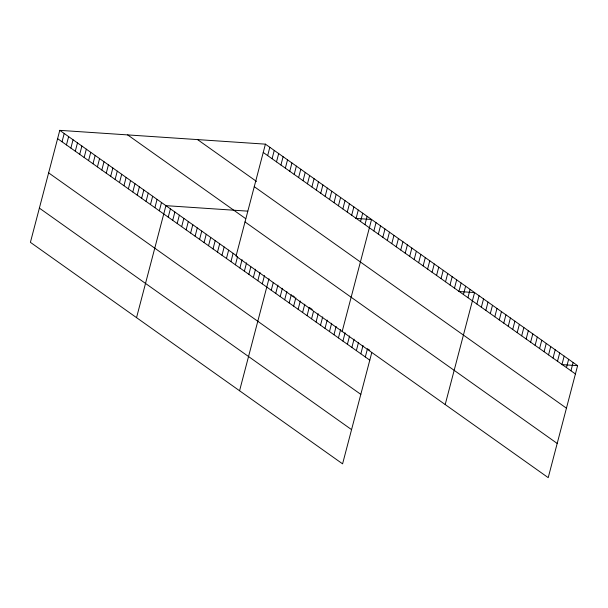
<?xml version="1.0" encoding="UTF-8"?>
<svg xmlns="http://www.w3.org/2000/svg" width="608" height="608" viewBox="0 0 608 608"><rect width="100%" height="100%" fill="white"/><g stroke="black" fill="none" stroke-linecap="round" stroke-linejoin="round"><path stroke-width="0.91" d="M265.415 144.149L236.033 256.15L548.218 477.652L577.6 365.659L265.415 144.149L59.782 130.348L30.4 242.341L342.585 463.851L371.754 352.686M62.024 141.786L64.205 133.479M66.447 144.924L68.628 136.618M70.87 148.063L73.051 139.756M75.293 151.194L77.474 142.895M79.716 154.333L81.898 146.034M84.14 157.472L86.321 149.173M88.563 160.611L90.736 152.312M92.986 163.75L95.16 155.45M97.409 166.888L99.583 158.589M101.832 170.027L104.006 161.728M106.256 173.166L108.429 164.859M110.679 176.305L112.852 167.998M115.102 179.444L117.276 171.137M119.518 182.575L121.699 174.276M123.941 185.714L126.122 177.414M128.364 188.852L130.545 180.553M132.787 191.991L134.968 183.692M137.21 195.13L139.392 186.831M141.634 198.269L143.815 189.97M146.057 201.408L148.238 193.108M150.48 204.546L152.661 196.24M154.903 207.685L157.077 199.378M159.326 210.824L161.5 202.517M136.542 317.65L165.923 205.656L247.768 211.151M168.226 217.14L170.407 208.833M172.71 220.316L174.884 212.017M177.186 223.493L179.36 215.194M181.663 226.67L183.844 218.371M186.147 229.847L188.32 221.548M190.623 233.024L192.804 224.724M195.1 236.208L197.281 227.901M199.584 239.385L201.757 231.086M204.06 242.562L206.241 234.262M208.536 245.738L210.718 237.439M213.02 248.915L215.194 240.616M217.497 252.1L219.678 243.793M221.981 255.276L224.154 246.977M226.457 258.453L228.638 250.154M230.934 261.63L233.115 253.331M235.418 264.807L237.591 256.508M267.657 155.587L269.83 147.288M239.894 267.984L242.075 259.684M272.08 158.726L274.254 150.427M244.37 271.168L246.552 262.861M276.503 161.865L278.677 153.566M248.854 274.345L250.815 266.874M280.926 165.004L283.1 156.704M253.331 277.522L255.512 269.222M285.35 168.142L287.523 159.843M257.815 280.698L259.988 272.399M289.773 171.281L291.946 162.982M262.291 283.875L264.465 275.576M294.196 174.42L296.37 166.121M239.567 390.754L268.949 278.753M298.612 177.559L300.793 169.26M271.252 290.236L273.212 282.766M303.035 180.698L305.216 172.391M275.728 293.413L277.909 285.114M307.458 183.836L309.639 175.53M280.204 296.59L282.386 288.291M311.881 186.968L314.062 178.668M284.688 299.767L286.862 291.468M316.304 190.106L318.486 181.807M289.165 302.944L291.346 294.644M320.728 193.245L322.909 184.946M293.649 306.128L295.822 297.821M325.151 196.384L327.332 188.085M298.125 309.305L300.299 301.006M329.574 199.523L331.755 191.224M302.602 312.482L304.783 304.182M333.997 202.662L336.171 194.362M307.086 315.658L309.259 307.359M338.42 205.8L340.594 197.501M311.562 318.835L313.523 311.364M342.844 208.939L345.017 200.64M316.038 322.02L318.22 313.713M347.267 212.078L349.44 203.771M320.522 325.196L322.696 316.89M351.69 215.217L353.864 206.91M324.999 328.373L327.18 320.074M356.113 218.348L358.287 210.049M329.483 331.55L331.656 323.251M360.529 221.487L362.71 213.188M333.959 334.727L336.133 326.428M364.952 224.626L367.133 216.326M338.436 337.904L340.617 329.604M342.175 331.459L371.556 219.465L355.437 218.386M342.92 341.088L345.093 332.781M373.859 230.941L376.033 222.642M347.396 344.265L349.577 335.966M378.336 234.126L380.517 225.819M351.872 347.442L354.054 339.142M382.812 237.302L384.993 228.996M356.356 350.618L358.53 342.319M387.296 240.479L389.47 232.18M360.833 353.795L363.014 345.496M391.772 243.656L393.954 235.357M365.309 356.98L367.49 348.673M396.256 246.833L398.43 238.534M400.733 250.01L402.906 241.71M405.209 253.194L407.39 244.887M409.693 256.371L411.867 248.072M414.17 259.548L416.351 251.248M418.646 262.724L420.827 254.425M423.13 265.901L425.304 257.602M427.606 269.086L429.788 260.779M432.09 272.262L434.264 263.956M436.567 275.439L438.74 267.14M441.043 278.616L443.224 270.317M445.527 281.793L447.701 273.494M450.004 284.97L452.185 276.67M454.48 288.154L456.661 279.847M458.964 291.331L461.138 283.032M463.44 294.508L465.622 286.208M467.924 297.684L470.098 289.385M445.193 404.556L474.574 292.562L458.462 291.483M476.877 304.046L479.058 295.739M481.361 307.222L483.535 298.916M485.838 310.399L488.019 302.1M490.314 313.576L492.495 305.277M494.798 316.753L496.972 308.454M499.274 319.93L501.456 311.63M503.758 323.114L505.932 314.807M508.235 326.291L510.408 317.992M512.711 329.468L514.892 321.168M517.195 332.644L519.369 324.345M521.672 335.821L523.853 327.522M526.148 338.998L528.329 330.699M530.632 342.182L532.806 333.876M535.108 345.359L537.29 337.06M539.585 348.536L541.766 340.237M544.069 351.713L546.242 343.414M548.545 354.89L550.726 346.59M553.029 358.074L555.203 349.767M557.506 361.251L559.687 352.952M561.982 364.428L564.163 356.128M566.466 367.604L568.64 359.305M570.942 370.781L573.124 362.482M561.48 364.58L577.6 365.659M263.234 152.456L575.419 373.958M197.554 139.597L256.523 181.435M254.258 186.671L566.443 408.181M127.642 134.9L245.731 218.69M245.009 221.928L557.194 443.437M59.782 130.348L236.102 255.451M292.836 295.708L294.333 296.765M310.004 307.891L312.246 309.48M368.235 349.205L369.732 350.261M57.6 138.647L369.793 360.156M48.625 172.862L360.818 394.372M39.376 208.118L351.568 429.628"/></g></svg>
